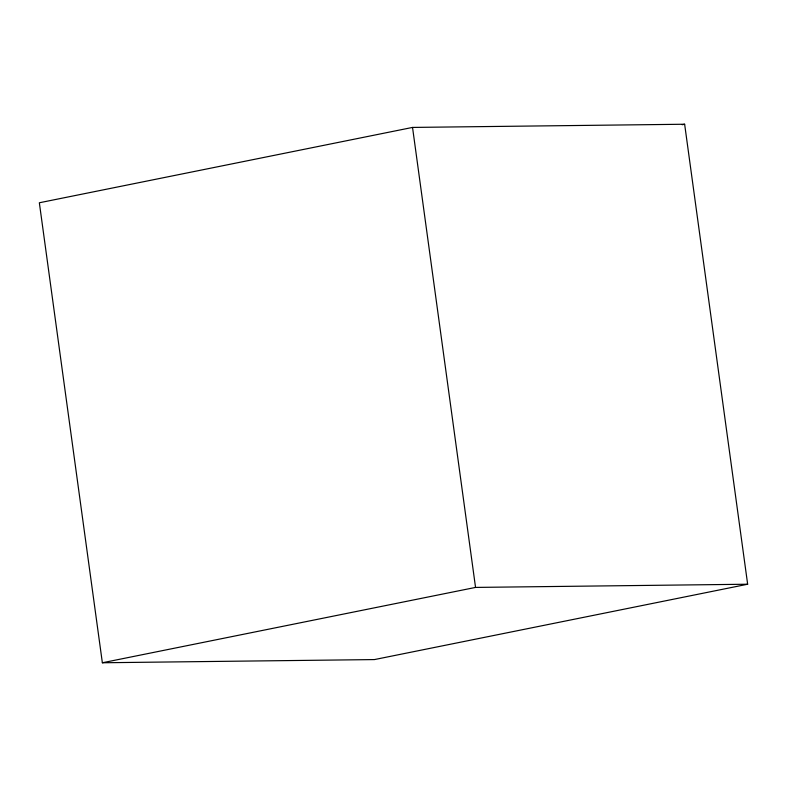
<?xml version="1.0" encoding="UTF-8"?>
<svg xmlns="http://www.w3.org/2000/svg" width="787" height="787" viewBox="0 0 787 787"><rect width="100%" height="100%" fill="white"/><g stroke="black" fill="none" stroke-linecap="round" stroke-linejoin="round"><path stroke-width="1.18" d="M412.536 127.425L39.35 202.771L102.359 662.762L374.464 659.575L747.65 584.229L684.641 124.238L412.536 127.425L475.545 587.417L747.65 584.229M682.231 124.73L684.641 124.238M102.359 662.762L475.545 587.417"/></g></svg>
